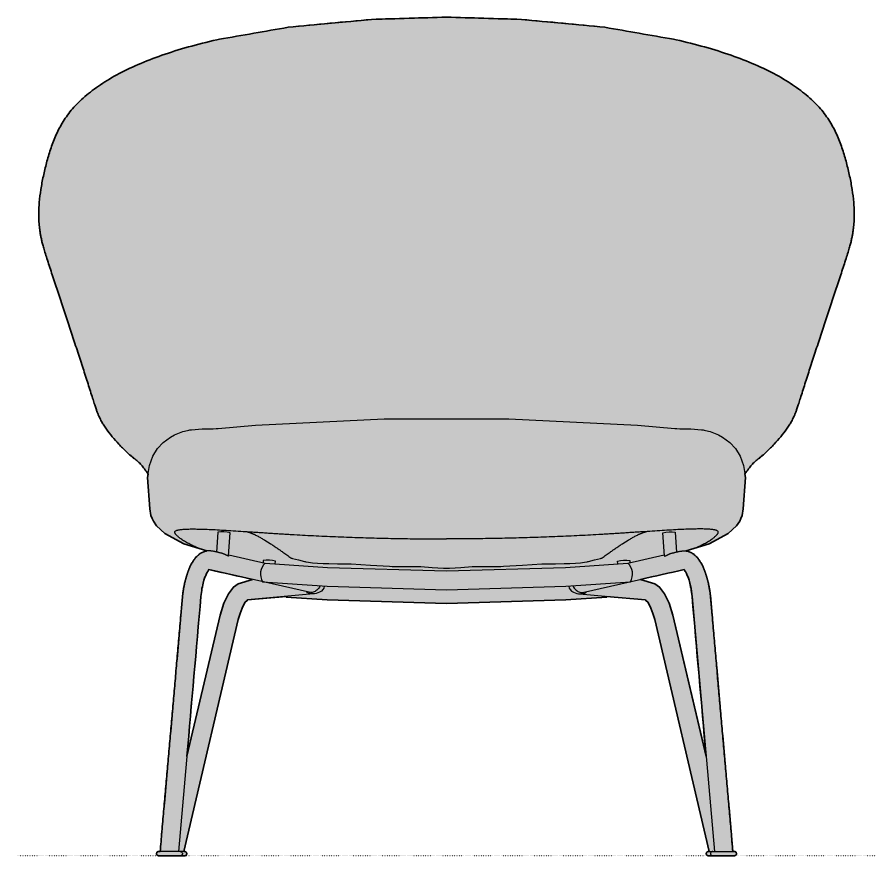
# Model space of a CAD drawing. Header units: millimetres. Extents: x 0 to 1838, y -1115 to 795.
# Drawn here: x 0 to 814, y 0 to 795 of the extents above; entities that cross this region are included whole.
import ezdxf

# ---------------------------------------------------------------- set-up
doc = ezdxf.new("R2010")
doc.units = ezdxf.units.MM
doc.linetypes.add('Dots', pattern=[1, 0, -1])
doc.layers.add('Blocks', color=7, linetype='Continuous')
doc.layers.add('Blocks$Fill', color=7, linetype='Continuous', true_color=0xffffff)
for name, color, linetype, lineweight, true_color in [('Blocks$Inner', 7, 'Continuous', 25, 0x007f00), ('Blocks$Outline', 7, 'Continuous', 35, 0xff3f3f), ('Groud', 7, 'Dots', 25, 0x243775)]:
    doc.layers.add(name, color=color, linetype=linetype, lineweight=lineweight, true_color=true_color)

# ---------------------------------------------------------------- blocks, each defined once
blk = doc.blocks.new('Let Lounge Chair Front')
at = {"layer": 'Blocks$Fill'}
h = blk.add_hatch(color=256, dxfattribs=at)
h.paths.add_polyline_path([(689.94, 361.77), (694.15, 367.46), (694.93, 368.43), (695.69, 369.35), (696.44, 370.21), (697.18, 371.03), (697.9, 371.78), (698.6, 372.49), (699.28, 373.15), (699.95, 373.76), (700.6, 374.33), (701.86, 375.38), (706.44, 379.06), (708.54, 380.87), (710.52, 382.68), (712.42, 384.49), (714.24, 386.29), (717.67, 389.89), (720.9, 393.45), (723.96, 397.01), (725.41, 398.79), (726.81, 400.57), (728.15, 402.36), (729.45, 404.16), (730.69, 405.98), (731.88, 407.81), (733.02, 409.66), (734.1, 411.54), (735.13, 413.46), (735.63, 414.46), (736.13, 415.5), (736.62, 416.59), (737.12, 417.76), (737.63, 419), (738.15, 420.34), (739.25, 423.42), (787.72, 571.74), (789.2, 576.75), (790.3, 580.86), (791.12, 584.45), (791.8, 587.85), (792.36, 591.16), (792.81, 594.38), (793.15, 597.52), (793.39, 600.6), (793.54, 603.65), (793.6, 606.7), (793.59, 609.77), (793.5, 612.86), (793.33, 615.95), (793.1, 619.03), (792.81, 622.09), (792.46, 625.15), (791.6, 631.33), (790.51, 637.66), (789.23, 644.03), (787.8, 650.33), (786.2, 656.63), (784.44, 662.95), (783.48, 666.1), (782.47, 669.25), (781.39, 672.39), (780.23, 675.53), (778.99, 678.66), (777.67, 681.78), (776.25, 684.89), (774.73, 688), (773.1, 691.09), (771.33, 694.17), (770.4, 695.7), (769.42, 697.23), (768.42, 698.76), (767.37, 700.28), (766.28, 701.8), (765.16, 703.31), (763.99, 704.81), (762.77, 706.3), (761.52, 707.79), (760.22, 709.26), (758.87, 710.73), (757.48, 712.19), (756.04, 713.65), (754.56, 715.1), (753.02, 716.54), (751.44, 717.97), (748.12, 720.82), (744.62, 723.65), (740.92, 726.45), (737.03, 729.22), (732.95, 731.94), (728.69, 734.63), (724.25, 737.28), (719.64, 739.87), (714.85, 742.4), (709.89, 744.88), (704.76, 747.3), (699.47, 749.66), (694.02, 751.97), (688.42, 754.21), (682.66, 756.39), (676.76, 758.5), (664.52, 762.54), (651.74, 766.32), (638.45, 769.85), (622.37, 773.65), (557.21, 784.99), (478.09, 792.49), (407.02, 794.56), (335.96, 792.49), (256.83, 784.99), (191.67, 773.65), (189.33, 773.12), (175.59, 769.85), (162.31, 766.32), (149.52, 762.54), (137.29, 758.5), (131.38, 756.39), (125.62, 754.21), (120.02, 751.97), (114.57, 749.66), (109.28, 747.3), (104.15, 744.88), (99.19, 742.4), (94.4, 739.87), (89.79, 737.28), (85.35, 734.63), (81.09, 731.94), (77.02, 729.22), (73.13, 726.45), (69.43, 723.65), (65.92, 720.82), (62.6, 717.97), (61.02, 716.54), (59.49, 715.1), (58, 713.65), (56.56, 712.19), (55.17, 710.73), (53.82, 709.26), (52.52, 707.79), (51.27, 706.3), (50.06, 704.81), (48.89, 703.31), (47.76, 701.8), (46.67, 700.28), (45.63, 698.76), (44.62, 697.23), (43.65, 695.7), (42.71, 694.17), (40.95, 691.09), (39.31, 688), (37.79, 684.89), (36.37, 681.78), (35.05, 678.66), (33.81, 675.53), (32.66, 672.39), (31.57, 669.25), (30.56, 666.1), (29.61, 662.95), (27.84, 656.63), (26.25, 650.33), (24.81, 644.03), (23.53, 637.66), (22.44, 631.33), (21.58, 625.15), (21.23, 622.09), (20.94, 619.03), (20.71, 615.95), (20.55, 612.86), (20.46, 609.77), (20.44, 606.7), (20.51, 603.65), (20.66, 600.6), (20.9, 597.52), (21.24, 594.38), (21.68, 591.16), (22.24, 587.85), (22.92, 584.45), (23.74, 580.86), (24.84, 576.75), (26.33, 571.74), (74.79, 423.42), (75.9, 420.34), (76.41, 419), (76.92, 417.76), (77.42, 416.59), (77.91, 415.5), (78.41, 414.46), (78.91, 413.46), (79.95, 411.54), (81.03, 409.66), (82.16, 407.81), (83.35, 405.98), (84.59, 404.16), (85.89, 402.36), (87.24, 400.57), (88.64, 398.78), (90.1, 396.99), (93.14, 393.45), (96.37, 389.89), (99.81, 386.29), (101.62, 384.49), (103.52, 382.68), (105.51, 380.87), (107.6, 379.06), (112.19, 375.38), (113.44, 374.33), (114.09, 373.76), (114.76, 373.15), (115.44, 372.49), (116.15, 371.78), (116.86, 371.03), (117.6, 370.21), (118.35, 369.35), (119.11, 368.43), (119.89, 367.46), (120.68, 366.43), (122.32, 364.18), (124.08, 361.6), (123.55, 358.29), (125.72, 328.59), (126.79, 322.37), (127.83, 319.47), (129.09, 316.89), (132.11, 312.43), (139.99, 305.29), (158.01, 295.5), (179.79, 288.7), (178.44, 288.54), (173.51, 286.43), (168.83, 282.18), (164.47, 275.36), (163.75, 273.67), (163.06, 271.96), (162.4, 270.24), (161.77, 268.5), (161.18, 266.75), (160.62, 264.99), (160.09, 263.21), (159.6, 261.43), (159.14, 259.64), (158.71, 257.84), (158.32, 256.03), (157.96, 254.22), (157.64, 252.4), (157.35, 250.58), (157.1, 248.75), (156.88, 246.92), (135.52, 3.83), (134.09, 3.83), (133.65, 3.79), (133.14, 3.63), (132.84, 3.44), (132.52, 3.14), (132.27, 2.77), (132.11, 2.35), (132.05, 2.03), (132.05, 1.64), (132.11, 1.32), (132.2, 1.04), (132.47, 0.61), (132.74, 0.33), (133.21, 0), (133.77, -0.18), (155.02, -0.18), (159.07, -0.18), (159.64, 0), (160.11, 0.33), (160.37, 0.61), (160.64, 1.04), (160.74, 1.32), (160.8, 1.64), (160.8, 2.03), (160.74, 2.35), (160.57, 2.77), (160.32, 3.14), (160, 3.44), (159.7, 3.63), (159.2, 3.79), (158.76, 3.83), (157.92, 3.83), (209.63, 223.68), (211.27, 229.53), (213.22, 234.61), (214.62, 237.42), (216.3, 240.07), (217.89, 241.9), (218.49, 242.38), (255.21, 245.69), (255.2, 245.58), (255.16, 245.02), (255.14, 244.82), (255.14, 244.82), (293.81, 242.26), (407.02, 239.07), (520.23, 242.26), (558.9, 244.82), (558.84, 245.58), (558.83, 245.69), (595.56, 242.38), (596.15, 241.9), (597.75, 240.07), (599.42, 237.42), (600.82, 234.61), (602.78, 229.53), (604.41, 223.68), (656.12, 3.83), (655.29, 3.83), (654.84, 3.79), (654.34, 3.63), (654.04, 3.44), (653.72, 3.14), (653.47, 2.77), (653.31, 2.35), (653.25, 2.03), (653.24, 1.64), (653.3, 1.32), (653.4, 1.04), (653.67, 0.61), (653.94, 0.33), (654.4, 0), (654.97, -0.18), (659.03, -0.18), (680.27, -0.18), (680.84, 0), (681.31, 0.33), (681.57, 0.61), (681.84, 1.04), (681.94, 1.32), (682, 1.64), (681.99, 2.03), (681.93, 2.35), (681.77, 2.77), (681.52, 3.14), (681.2, 3.44), (680.9, 3.63), (680.4, 3.79), (679.96, 3.83), (678.52, 3.83), (657.16, 246.92), (656.94, 248.75), (656.69, 250.58), (656.4, 252.4), (656.08, 254.22), (655.72, 256.03), (655.33, 257.84), (654.91, 259.64), (654.45, 261.43), (653.95, 263.21), (653.42, 264.99), (652.86, 266.75), (652.27, 268.5), (651.64, 270.24), (650.98, 271.96), (650.29, 273.67), (649.57, 275.36), (645.21, 282.18), (640.53, 286.43), (635.61, 288.54), (634.25, 288.7), (656.03, 295.5), (674.06, 305.29), (681.93, 312.43), (684.96, 316.89), (686.21, 319.47), (687.25, 322.37), (688.33, 328.59), (690.49, 358.29)], flags=0)
h.paths.add_polyline_path([(590.95, 261.75), (632.32, 271.1), (633.04, 269.92), (634.54, 267.33), (636.03, 263.82), (637.28, 259.93), (638.82, 253.09), (639.81, 245.55), (653.1, 94.33), (621.69, 227.87), (618.14, 239.35), (613.73, 248.23), (608.9, 254.31), (604.38, 257.65)], flags=0)
h.paths.add_polyline_path([(160.94, 94.33), (174.24, 245.55), (175.22, 253.09), (176.76, 259.93), (178.01, 263.82), (179.5, 267.33), (181, 269.92), (181.73, 271.1), (223.09, 261.75), (209.66, 257.65), (205.14, 254.31), (200.31, 248.23), (195.9, 239.35), (192.36, 227.87)], flags=0)
at = {"layer": 'Blocks$Inner'}
for p, q in [((190.22, 306.64), (189.04, 287.65)), ((200.46, 284.09), (201.8, 305.86)), ((613.59, 284.09), (612.24, 305.86)), ((623.83, 306.64), (625, 287.65)), ((233.24, 279.76), (233.12, 277.73)), ((244.68, 276.54), (244.83, 278.99)), ((569.36, 276.54), (569.22, 278.99)), ((580.8, 279.76), (580.92, 277.73))]:
    blk.add_line(p, q, dxfattribs=at)
for points in [[(191.67, 773.65), (256.83, 784.99), (335.96, 792.49), (407.02, 794.56), (478.09, 792.49), (557.21, 784.99), (622.37, 773.65)], [(179.79, 288.7), (158.01, 295.5), (139.99, 305.29), (132.11, 312.43), (129.09, 316.89), (127.83, 319.47), (126.79, 322.37), (125.72, 328.59), (123.55, 358.29), (125.38, 369.75), (128.56, 378.56), (132.91, 385.67), (138.39, 391.52), (145.28, 396.61), (149.09, 398.72), (157.11, 401.87), (161.47, 402.96), (162.61, 403.18), (163.8, 403.37), (164.42, 403.47), (165.05, 403.56), (165.37, 403.6), (175.5, 404.38), (177.89, 404.44), (182.27, 404.5), (185.87, 404.59), (188.51, 404.7), (189.03, 404.73), (189.44, 404.75), (189.75, 404.77), (190.01, 404.78), (190.21, 404.8), (190.38, 404.81), (190.65, 404.82), (225.91, 407.78), (348.04, 413.95), (407.02, 413.9), (466, 413.95), (588.14, 407.78), (623.4, 404.82), (623.67, 404.81), (623.83, 404.8), (624.04, 404.78), (624.29, 404.77), (624.6, 404.75), (625.01, 404.73), (625.53, 404.7), (628.17, 404.59), (631.77, 404.5), (636.15, 404.44), (638.54, 404.38), (648.68, 403.6), (648.99, 403.56), (649.63, 403.47), (650.25, 403.37), (651.44, 403.18), (652.57, 402.96), (656.94, 401.87), (664.95, 398.72), (668.76, 396.61), (675.65, 391.52), (681.13, 385.67), (685.49, 378.56), (688.66, 369.75), (690.49, 358.29), (688.33, 328.59), (687.25, 322.37), (686.21, 319.47), (684.96, 316.89), (681.93, 312.43), (674.06, 305.29), (656.03, 295.5), (634.25, 288.7)], [(231.42, 300.93), (232.16, 300.49), (232.91, 300.05), (233.65, 299.6), (234.39, 299.15), (235.87, 298.25), (237.35, 297.33), (238.82, 296.4), (240.29, 295.47)], [(573.76, 295.47), (575.23, 296.4), (576.7, 297.33), (578.17, 298.25), (579.65, 299.15), (580.39, 299.6), (581.13, 300.05), (581.88, 300.49), (582.63, 300.93)], [(200.52, 285.08), (235.12, 277.26), (294.32, 273.03), (407.02, 269.84), (519.72, 273.03), (578.92, 277.26), (613.52, 285.08)], [(257.51, 283.6), (258.47, 282.89), (259.42, 282.18)], [(260.97, 281.61), (266.68, 280.22), (272.38, 278.8), (272.96, 278.66), (273.54, 278.51), (276.31, 277.98), (280.12, 277.5), (284.78, 277.11), (290.01, 276.83), (295.55, 276.69), (303.78, 276.6), (312.02, 276.53), (314.47, 276.49), (316.77, 276.38), (334.95, 275.28), (353.13, 274.2), (355.43, 274.1), (357.88, 274.07), (367.27, 274.1), (376.67, 274.13), (378.5, 274.12), (380.27, 274.06), (381.92, 273.98), (382.24, 273.95), (382.56, 273.93), (393.43, 273.18), (404.31, 272.41), (405.34, 272.36), (406.45, 272.33), (407.02, 272.33), (407.59, 272.33), (408.7, 272.36), (409.74, 272.41), (420.61, 273.18), (431.48, 273.93), (431.81, 273.95), (432.13, 273.98), (433.78, 274.06), (435.54, 274.12), (437.37, 274.13), (446.77, 274.1), (456.16, 274.07), (458.61, 274.1), (460.91, 274.2), (479.09, 275.28), (497.28, 276.38), (499.57, 276.49), (502.02, 276.53), (510.26, 276.6), (518.49, 276.69), (524.03, 276.83), (529.27, 277.11), (533.92, 277.5), (537.73, 277.98), (540.5, 278.51), (541.08, 278.66), (541.66, 278.8), (547.37, 280.22), (553.07, 281.61)], [(554.62, 282.18), (555.58, 282.89), (556.54, 283.6)], [(278, 249.33), (181.73, 271.1), (181, 269.92), (179.5, 267.33), (178.01, 263.82), (176.76, 259.93), (175.22, 253.09), (174.24, 245.55), (152.99, 3.83)], [(536.04, 249.33), (632.32, 271.1), (633.04, 269.92), (634.54, 267.33), (636.03, 263.82), (637.28, 259.93), (638.82, 253.09), (639.81, 245.55), (661.05, 3.83)], [(160.84, 93.9), (192.36, 227.87), (195.9, 239.35), (200.31, 248.23), (205.14, 254.31), (209.66, 257.65), (223.09, 261.75)], [(653.2, 93.9), (621.69, 227.87), (618.14, 239.35), (613.73, 248.23), (608.9, 254.31), (604.38, 257.65), (590.95, 261.75)], [(232.66, 259.58), (293.82, 255.22), (407.02, 252.03), (520.23, 255.22), (581.38, 259.58)], [(291.17, 255.32), (290.78, 253.58), (289.82, 252.05), (288.46, 250.68), (286.75, 249.55), (283.35, 248.32), (280.25, 247.96)], [(522.87, 255.32), (523.26, 253.58), (524.23, 252.05), (525.58, 250.68), (527.3, 249.55), (530.69, 248.32), (533.79, 247.96)], [(280.89, 248), (280.92, 248), (218.49, 242.38), (217.89, 241.9), (216.3, 240.07), (214.62, 237.42), (213.22, 234.61), (211.27, 229.53), (209.63, 223.68), (157.92, 3.83)], [(255.14, 244.82), (293.81, 242.26), (407.02, 239.07), (520.23, 242.26), (558.9, 244.82)], [(533.15, 248), (533.12, 248), (595.56, 242.38), (596.15, 241.9), (597.75, 240.07), (599.42, 237.42), (600.82, 234.61), (602.78, 229.53), (604.41, 223.68), (656.12, 3.83)], [(154.62, 3.83), (155.13, 3.79), (155.63, 3.63), (155.93, 3.44), (156.26, 3.14), (156.5, 2.77), (156.67, 2.35), (156.73, 2.03), (156.73, 1.64), (156.67, 1.32), (156.57, 1.04), (156.31, 0.61), (156.04, 0.33), (155.57, 0), (155.1, -0.18)], [(659.42, 3.83), (658.91, 3.79), (658.41, 3.63), (658.11, 3.44), (657.78, 3.14), (657.54, 2.77), (657.37, 2.35), (657.31, 2.03), (657.31, 1.64), (657.37, 1.32), (657.47, 1.04), (657.74, 0.61), (658, 0.33), (658.47, 0), (658.94, -0.18)]]:
    blk.add_lwpolyline(points, dxfattribs=at)
for points in [[(155.02, -0.18), (159.07, -0.18), (159.64, 0), (160.11, 0.33), (160.37, 0.61), (160.64, 1.04), (160.74, 1.32), (160.8, 1.64), (160.8, 2.03), (160.74, 2.35), (160.57, 2.77), (160.32, 3.14), (160, 3.44), (159.7, 3.63), (159.2, 3.79), (158.76, 3.83), (134.09, 3.83), (133.65, 3.79), (133.14, 3.63), (132.84, 3.44), (132.52, 3.14), (132.27, 2.77), (132.11, 2.35), (132.05, 2.03), (132.05, 1.64), (132.11, 1.32), (132.2, 1.04), (132.47, 0.61), (132.74, 0.33), (133.21, 0), (133.77, -0.18)], [(659.03, -0.18), (654.97, -0.18), (654.4, 0), (653.94, 0.33), (653.67, 0.61), (653.4, 1.04), (653.3, 1.32), (653.24, 1.64), (653.25, 2.03), (653.31, 2.35), (653.47, 2.77), (653.72, 3.14), (654.04, 3.44), (654.34, 3.63), (654.84, 3.79), (655.29, 3.83), (679.96, 3.83), (680.4, 3.79), (680.9, 3.63), (681.2, 3.44), (681.52, 3.14), (681.77, 2.77), (681.93, 2.35), (681.99, 2.03), (682, 1.64), (681.94, 1.32), (681.84, 1.04), (681.57, 0.61), (681.31, 0.33), (680.84, 0), (680.27, -0.18)]]:
    blk.add_lwpolyline(points, close=True, dxfattribs=at)
for centre, radius, start, end in [((194.21, 279.28), 27.65, 74.05661, 98.30397), ((244.73, 266.91), 14.12, 132.89103, 211.25446), ((237.23, 252.41), 27.65, 74.05661, 98.30397), ((569.31, 266.91), 14.12, 328.74554, 47.10897)]:
    blk.add_arc(centre, radius, start, end, dxfattribs=at)
at = {"layer": 'Blocks$Inner', "extrusion": (0, 0, -1)}
for centre in [(-619.83, 279.28), (-576.81, 252.41)]:
    blk.add_arc(centre, 27.65, 74.05661, 98.30397, dxfattribs=at)
at = {"layer": 'Blocks$Inner'}
for points, knots in [([(90.1, 396.99), (88.12, 399.38), (85.37, 402.93), (82.13, 407.8), (79.91, 411.52), (78.24, 414.72), (76.92, 417.7), (75.91, 420.27), (74.82, 423.29), (73.56, 427.07), (71.99, 432), (70.02, 438.26), (67.79, 445.26), (65.46, 452.49), (63.07, 459.87), (59.78, 469.98), (55.44, 483.19), (50.21, 499.06), (45.13, 514.44), (40.06, 529.78), (35.08, 544.84), (31.06, 556.99), (28.15, 565.91), (26.26, 571.9), (24.77, 576.9), (23.7, 580.95), (22.9, 584.46), (22.22, 587.87), (21.66, 591.17), (21.07, 595.47), (20.6, 600.63), (20.39, 606.68), (20.5, 612.86), (21.04, 621.1), (22.29, 631.2), (24.31, 641.96), (26.22, 650.33), (27.81, 656.62), (29.57, 662.96), (32.18, 671.34), (36.13, 681.81), (42.34, 694.2), (50.8, 706.39), (62.08, 718.03), (76.52, 729.31), (99.75, 743.59), (128.55, 756.06), (161.97, 766.5), (180.79, 771.21), (190.89, 773.47), (191.67, 773.65)], [0.1537635, 0.1537635, 0.1537635, 0.1537635, 0.1794046, 0.1922251, 0.2050456, 0.2178661, 0.2242764, 0.2306866, 0.2370969, 0.2435071, 0.2499174, 0.2563276, 0.2627379, 0.2691482, 0.2755584, 0.2819687, 0.2947892, 0.3076097, 0.3204302, 0.3332507, 0.3460712, 0.3588917, 0.365302, 0.3717123, 0.3781225, 0.3845328, 0.390943, 0.3973533, 0.4037635, 0.4101738, 0.4229943, 0.4358148, 0.4486353, 0.4614559, 0.4870969, 0.5127379, 0.5255584, 0.5383789, 0.5511994, 0.56402, 0.589661, 0.615302, 0.640943, 0.6665841, 0.6922251, 0.7178661, 0.7691482, 0.7947892, 0.8204302, 0.8225772, 0.8225772, 0.8225772, 0.8225772]), ([(622.37, 773.65), (623.16, 773.47), (633.25, 771.21), (652.08, 766.5), (685.5, 756.06), (714.3, 743.59), (737.52, 729.31), (751.97, 718.03), (763.24, 706.39), (771.71, 694.2), (777.91, 681.81), (781.86, 671.34), (784.47, 662.96), (786.23, 656.62), (787.82, 650.33), (789.74, 641.96), (791.75, 631.2), (793, 621.1), (793.55, 612.86), (793.65, 606.68), (793.45, 600.63), (792.97, 595.47), (792.38, 591.17), (791.82, 587.87), (791.14, 584.46), (790.35, 580.95), (789.27, 576.9), (787.79, 571.9), (785.89, 565.91), (782.99, 556.99), (778.97, 544.84), (773.98, 529.78), (768.91, 514.44), (763.83, 499.06), (758.6, 483.19), (754.26, 469.98), (750.97, 459.87), (748.58, 452.49), (746.26, 445.26), (744.03, 438.26), (742.05, 432), (740.48, 427.07), (739.22, 423.29), (738.13, 420.27), (737.12, 417.7), (735.8, 414.72), (734.13, 411.52), (731.92, 407.8), (728.67, 402.93), (725.92, 399.38), (723.96, 397.01)], [6.8225772, 6.8225772, 6.8225772, 6.8225772, 6.8247242, 6.8503652, 6.8760062, 6.9272883, 6.9529293, 6.9785703, 7.0042114, 7.0298524, 7.0554934, 7.0811344, 7.0939549, 7.1067755, 7.119596, 7.1324165, 7.1580575, 7.1836985, 7.196519, 7.2093396, 7.2221601, 7.2349806, 7.2413908, 7.2478011, 7.2542114, 7.2606216, 7.2670319, 7.2734421, 7.2798524, 7.2862626, 7.2990831, 7.3119037, 7.3247242, 7.3375447, 7.3503652, 7.3631857, 7.369596, 7.3760062, 7.3824165, 7.3888267, 7.395237, 7.4016473, 7.4080575, 7.4144678, 7.420878, 7.4272883, 7.4401088, 7.4529293, 7.4657498, 7.4913908, 7.4913908, 7.4913908, 7.4913908]), ([(124.08, 361.6), (122.84, 363.46), (120.65, 366.57), (117.56, 370.36), (114.71, 373.28), (112.15, 375.43), (109.8, 377.27), (106.84, 379.66), (102.1, 383.89), (96.26, 389.9), (92.06, 394.63), (90.1, 396.99)], [0.0512821, 0.0512821, 0.0512821, 0.0512821, 0.0576923, 0.0641026, 0.0705128, 0.0769231, 0.0833333, 0.0897436, 0.1025641, 0.1282051, 0.1537635, 0.1537635, 0.1537635, 0.1537635]), ([(723.96, 397.01), (721.98, 394.63), (717.79, 389.9), (711.94, 383.89), (707.2, 379.66), (704.24, 377.27), (701.89, 375.43), (699.33, 373.28), (696.48, 370.36), (693.39, 366.57), (691.2, 363.46), (689.94, 361.77)], [7.4913908, 7.4913908, 7.4913908, 7.4913908, 7.5169493, 7.5425903, 7.5554108, 7.5618211, 7.5682313, 7.5746416, 7.5810518, 7.5874621, 7.5938723, 7.5938723, 7.5938723, 7.5938723]), ([(200.42, 284.25), (200.43, 284.23), (200.45, 284.19), (200.46, 284.12), (200.45, 284.03), (200.4, 283.95), (200.31, 283.91), (200.17, 283.91), (199.98, 283.94), (199.76, 284), (199.5, 284.09), (199.2, 284.22), (198.87, 284.39), (198.58, 284.54), (198.33, 284.67), (198.13, 284.77), (197.94, 284.87), (197.66, 285.01), (197.32, 285.19), (196.95, 285.38), (196.65, 285.52), (196.42, 285.63), (196.19, 285.73), (195.88, 285.87), (195.48, 286.04), (194.99, 286.23), (194.49, 286.4), (193.99, 286.54), (193.52, 286.66), (193.22, 286.72), (193.09, 286.76)], [-0.6666667, -0.6666667, -0.6666667, -0.6666667, -0.6527778, -0.6388889, -0.6111111, -0.5833333, -0.5555556, -0.5277778, -0.5, -0.4722222, -0.4444444, -0.4166667, -0.3888889, -0.3611111, -0.3472222, -0.3333333, -0.3194444, -0.3055556, -0.2777778, -0.25, -0.2361111, -0.2222222, -0.2083333, -0.1944444, -0.1666667, -0.1388889, -0.1111111, -0.0833333, -0.0555556, -0.0326524, -0.0326524, -0.0326524, -0.0326524]), ([(613.62, 284.25), (613.61, 284.23), (613.6, 284.19), (613.58, 284.12), (613.59, 284.03), (613.64, 283.95), (613.74, 283.91), (613.87, 283.91), (614.06, 283.94), (614.28, 284), (614.55, 284.09), (614.84, 284.22), (615.17, 284.39), (615.47, 284.54), (615.71, 284.67), (615.91, 284.77), (616.11, 284.87), (616.38, 285.01), (616.73, 285.19), (617.09, 285.38), (617.39, 285.52), (617.62, 285.63), (617.85, 285.73), (618.17, 285.87), (618.57, 286.04), (619.05, 286.23), (619.55, 286.4), (620.05, 286.54), (620.52, 286.66), (620.82, 286.72), (620.95, 286.76)], [-0.6666667, -0.6666667, -0.6666667, -0.6666667, -0.6527778, -0.6388889, -0.6111111, -0.5833333, -0.5555556, -0.5277778, -0.5, -0.4722222, -0.4444444, -0.4166667, -0.3888889, -0.3611111, -0.3472222, -0.3333333, -0.3194444, -0.3055556, -0.2777778, -0.25, -0.2361111, -0.2222222, -0.2083333, -0.1944444, -0.1666667, -0.1388889, -0.1111111, -0.0833333, -0.0555556, -0.0326524, -0.0326524, -0.0326524, -0.0326524]), ([(287.14, 255.65), (287.08, 255.52), (286.44, 254.2), (284.8, 251.97), (282.21, 250.02), (279.83, 249.24), (278.61, 249.22), (278, 249.33)], [-0.6905912, -0.6905912, -0.6905912, -0.6905912, -0.6666667, -0.4444444, -0.2222222, -0.1111111, 0, 0, 0, 0]), ([(526.91, 255.65), (526.97, 255.52), (527.61, 254.2), (529.24, 251.97), (531.83, 250.02), (534.21, 249.24), (535.43, 249.22), (536.04, 249.33)], [-0.6905912, -0.6905912, -0.6905912, -0.6905912, -0.6666667, -0.4444444, -0.2222222, -0.1111111, 0, 0, 0, 0]), ([(255.21, 245.69), (255.21, 245.65), (255.21, 245.62), (255.2, 245.58), (255.16, 244.95), (255.13, 244.67), (255.15, 244.89)], [0.3685658, 0.3685658, 0.3685658, 0.3685658, 0.375, 0.375, 0.375, 0.5, 0.5, 0.5, 0.5]), ([(281.84, 248.12), (281.6, 248.08), (280.74, 247.96), (279.23, 247.92), (277.38, 248.24), (275.55, 248.81), (274.62, 249.67), (274.17, 250.11)], [0.700183, 0.700183, 0.700183, 0.700183, 0.7222222, 0.7777778, 0.8333333, 0.8888889, 0.9432159, 0.9432159, 0.9432159, 0.9432159]), ([(532.2, 248.12), (532.45, 248.08), (533.3, 247.96), (534.81, 247.92), (536.67, 248.24), (538.49, 248.81), (539.42, 249.67), (539.87, 250.11)], [0.700183, 0.700183, 0.700183, 0.700183, 0.7222222, 0.7777778, 0.8333333, 0.8888889, 0.9432159, 0.9432159, 0.9432159, 0.9432159]), ([(558.83, 245.69), (558.83, 245.65), (558.84, 245.62), (558.84, 245.58), (558.89, 244.95), (558.91, 244.67), (558.89, 244.89)], [0.3685658, 0.3685658, 0.3685658, 0.3685658, 0.375, 0.375, 0.375, 0.5, 0.5, 0.5, 0.5])]:
    blk.add_open_spline(points, degree=3, knots=knots, dxfattribs=at)
for points, degree in [([(157.23, 309.26), (157.76, 309.3), (158.88, 309.38), (160.13, 309.44), (160.78, 309.46)], 3), ([(160.78, 309.46), (162.1, 309.51), (165, 309.58), (168.5, 309.56), (170.41, 309.53)], 3), ([(170.41, 309.53), (172.32, 309.5), (176.47, 309.39), (181.22, 309.2), (183.73, 309.09)], 3), ([(643.63, 309.53), (641.72, 309.5), (637.57, 309.39), (632.82, 309.2), (630.31, 309.09)], 3), ([(653.26, 309.46), (651.94, 309.51), (649.04, 309.58), (645.54, 309.56), (643.63, 309.53)], 3), ([(656.81, 309.26), (656.28, 309.3), (655.16, 309.38), (653.92, 309.44), (653.26, 309.46)], 3), ([(149.63, 305.59), (149.52, 305.83), (149.38, 306.29), (149.39, 306.73), (149.46, 306.94)], 3), ([(149.46, 306.94), (149.54, 307.15), (149.81, 307.56), (150.41, 307.93), (150.81, 308.1)], 3), ([(150.04, 304.88), (149.95, 305), (149.8, 305.24), (149.68, 305.48), (149.63, 305.59)], 3), ([(150.6, 304.15), (150.5, 304.27), (150.3, 304.52), (150.12, 304.76), (150.04, 304.88)], 3), ([(152.08, 302.65), (151.81, 302.9), (151.28, 303.41), (150.82, 303.91), (150.6, 304.15)], 3), ([(150.81, 308.1), (151.01, 308.18), (151.45, 308.35), (152, 308.5), (152.3, 308.57)], 3), ([(153.88, 301.11), (153.55, 301.37), (152.92, 301.89), (152.35, 302.4), (152.08, 302.65)], 3), ([(152.3, 308.57), (152.59, 308.64), (153.25, 308.78), (154.01, 308.9), (154.42, 308.96)], 3), ([(154.42, 308.96), (154.83, 309.02), (155.7, 309.13), (156.7, 309.22), (157.23, 309.26)], 3), ([(183.73, 309.09), (186.24, 308.98), (191.54, 308.71), (197.31, 308.38), (200.3, 308.2)], 3), ([(200.3, 308.2), (203.29, 308.02), (209.47, 307.64), (215.95, 307.21), (219.24, 307)], 3), ([(217.19, 307.12), (217.48, 307.05), (218.06, 306.91), (218.66, 306.74), (218.95, 306.65)], 3), ([(218.95, 306.65), (219.22, 306.57), (219.75, 306.41), (220.29, 306.23), (220.56, 306.14)], 3), ([(219.24, 307), (220.89, 306.89), (224.21, 306.66), (227.58, 306.44), (229.27, 306.32)], 3), ([(220.56, 306.14), (220.82, 306.05), (221.36, 305.86), (221.89, 305.66), (222.16, 305.55)], 3), ([(222.16, 305.55), (222.42, 305.45), (222.95, 305.24), (223.48, 305.02), (223.75, 304.9)], 3), ([(223.75, 304.9), (224.01, 304.79), (224.53, 304.56), (225.06, 304.31), (225.32, 304.19)], 3), ([(225.32, 304.19), (225.82, 303.95), (226.86, 303.44), (227.9, 302.9), (228.4, 302.62)], 3), ([(228.4, 302.62), (228.9, 302.35), (229.91, 301.79), (230.93, 301.22), (231.42, 300.93)], 3), ([(229.27, 306.32), (230.96, 306.21), (234.36, 305.98), (237.79, 305.75), (239.5, 305.64)], 3), ([(239.5, 305.64), (241.21, 305.53), (244.64, 305.31), (248.08, 305.09), (249.8, 304.98)], 3), ([(249.8, 304.98), (251.52, 304.88), (254.96, 304.67), (258.41, 304.46), (260.14, 304.36)], 3), ([(260.14, 304.36), (263.59, 304.16), (270.5, 303.78), (277.43, 303.42), (280.9, 303.25)], 3), ([(280.9, 303.25), (287.83, 302.9), (301.74, 302.27), (315.71, 301.75), (322.7, 301.52)], 3), ([(322.7, 301.52), (329.7, 301.28), (343.71, 300.88), (357.76, 300.59), (364.79, 300.47)], 3), ([(491.34, 301.52), (484.34, 301.28), (470.33, 300.88), (456.28, 300.59), (449.25, 300.47)], 3), ([(533.15, 303.25), (526.21, 302.9), (512.3, 302.27), (498.33, 301.75), (491.34, 301.52)], 3), ([(553.91, 304.36), (550.46, 304.16), (543.54, 303.78), (536.62, 303.42), (533.15, 303.25)], 3), ([(564.24, 304.98), (562.52, 304.88), (559.08, 304.67), (555.63, 304.46), (553.91, 304.36)], 3), ([(574.54, 305.64), (572.83, 305.53), (569.4, 305.31), (565.96, 305.09), (564.24, 304.98)], 3), ([(584.77, 306.32), (583.08, 306.21), (579.68, 305.98), (576.26, 305.75), (574.54, 305.64)], 3), ([(582.63, 300.93), (583.12, 301.22), (584.13, 301.79), (585.15, 302.35), (585.64, 302.62)], 3), ([(594.8, 307), (593.15, 306.89), (589.83, 306.66), (586.46, 306.44), (584.77, 306.32)], 3), ([(585.64, 302.62), (586.15, 302.9), (587.18, 303.44), (588.22, 303.95), (588.72, 304.19)], 3), ([(588.72, 304.19), (588.99, 304.31), (589.51, 304.56), (590.03, 304.79), (590.3, 304.9)], 3), ([(590.3, 304.9), (590.56, 305.02), (591.09, 305.24), (591.62, 305.45), (591.88, 305.55)], 3), ([(591.88, 305.55), (592.15, 305.66), (592.69, 305.86), (593.22, 306.05), (593.49, 306.14)], 3), ([(593.49, 306.14), (593.75, 306.23), (594.29, 306.41), (594.83, 306.57), (595.09, 306.65)], 3), ([(613.74, 308.2), (610.75, 308.02), (604.57, 307.64), (598.09, 307.21), (594.8, 307)], 3), ([(595.09, 306.65), (595.39, 306.74), (595.98, 306.91), (596.57, 307.05), (596.86, 307.12)], 3), ([(630.31, 309.09), (627.8, 308.98), (622.5, 308.71), (616.73, 308.38), (613.74, 308.2)], 3), ([(659.63, 308.96), (659.22, 309.02), (658.34, 309.13), (657.34, 309.22), (656.81, 309.26)], 3), ([(661.75, 308.57), (661.45, 308.64), (660.8, 308.78), (660.03, 308.9), (659.63, 308.96)], 3), ([(660.17, 301.11), (660.5, 301.37), (661.12, 301.89), (661.69, 302.4), (661.97, 302.65)], 3), ([(663.24, 308.1), (663.04, 308.18), (662.59, 308.35), (662.05, 308.5), (661.75, 308.57)], 3), ([(661.97, 302.65), (662.24, 302.9), (662.76, 303.41), (663.23, 303.91), (663.44, 304.15)], 3), ([(664.58, 306.94), (664.51, 307.15), (664.23, 307.56), (663.63, 307.93), (663.24, 308.1)], 3), ([(663.44, 304.15), (663.55, 304.27), (663.75, 304.52), (663.92, 304.76), (664.01, 304.88)], 3), ([(664.01, 304.88), (664.09, 305), (664.25, 305.24), (664.37, 305.48), (664.42, 305.59)], 3), ([(664.42, 305.59), (664.52, 305.83), (664.67, 306.29), (664.65, 306.73), (664.58, 306.94)], 3), ([(158.62, 297.91), (158.01, 298.28), (156.83, 299), (155.24, 300.07), (154.31, 300.77), (153.88, 301.11)], 3), ([(164.82, 294.56), (164.06, 294.94), (162.59, 295.7), (160.52, 296.81), (159.24, 297.55), (158.62, 297.91)], 3), ([(172.41, 291.09), (170.99, 291.69), (168.34, 292.85), (165.96, 294), (164.82, 294.56)], 3), ([(240.29, 295.47), (241.26, 294.85), (243.2, 293.58), (245.14, 292.29), (246.11, 291.63)], 3), ([(364.79, 300.47), (368.31, 300.41), (375.34, 300.31), (382.38, 300.23), (385.9, 300.2)], 3), ([(385.9, 300.2), (387.66, 300.19), (391.18, 300.16), (394.7, 300.14), (396.46, 300.13)], 3), ([(396.46, 300.13), (398.22, 300.13), (401.74, 300.12), (405.26, 300.12), (407.02, 300.12)], 3), ([(417.58, 300.13), (415.82, 300.13), (412.3, 300.12), (408.78, 300.12), (407.02, 300.12)], 3), ([(407.02, 300.12), (407.02, 300.12), (407.02, 300.12), (407.02, 300.12)], 3), ([(428.15, 300.2), (426.39, 300.19), (422.87, 300.16), (419.35, 300.14), (417.58, 300.13)], 3), ([(449.25, 300.47), (445.74, 300.41), (438.7, 300.31), (431.67, 300.23), (428.15, 300.2)], 3), ([(567.94, 291.63), (568.9, 292.29), (570.84, 293.58), (572.79, 294.85), (573.76, 295.47)], 3), ([(641.63, 291.09), (643.05, 291.69), (645.7, 292.85), (648.08, 294), (649.22, 294.56)], 3), ([(649.22, 294.56), (649.98, 294.94), (651.46, 295.7), (653.52, 296.81), (654.8, 297.55), (655.42, 297.91)], 3), ([(655.42, 297.91), (656.04, 298.28), (657.21, 299), (658.8, 300.07), (659.73, 300.77), (660.17, 301.11)], 3), ([(173.51, 286.43), (168.83, 282.18)], 1), ([(173.35, 290.71), (173.03, 290.84), (172.72, 290.97), (172.41, 291.09)], 3), ([(178.44, 288.54), (173.51, 286.43)], 1), ([(181.69, 288.92), (178.44, 288.54)], 1), ([(185.32, 288.52), (181.69, 288.92)], 1), ([(193.09, 286.76), (185.32, 288.52)], 1), ([(246.11, 291.63), (247.07, 290.99), (248.98, 289.68), (250.89, 288.34), (251.85, 287.67)], 3), ([(251.85, 287.67), (252.48, 287.22), (253.73, 286.33), (255.63, 284.98), (256.87, 284.06), (257.51, 283.6)], 3), ([(556.54, 283.6), (557.17, 284.06), (558.42, 284.98), (560.31, 286.33), (561.56, 287.22), (562.19, 287.67)], 3), ([(562.19, 287.67), (563.15, 288.34), (565.06, 289.68), (566.98, 290.99), (567.94, 291.63)], 3), ([(620.95, 286.76), (628.73, 288.52)], 1), ([(628.73, 288.52), (632.35, 288.92)], 1), ([(632.35, 288.92), (635.61, 288.54)], 1), ([(635.61, 288.54), (640.53, 286.43)], 1), ([(640.53, 286.43), (645.21, 282.18)], 1), ([(640.7, 290.71), (641.01, 290.84), (641.32, 290.97), (641.63, 291.09)], 3), ([(168.83, 282.18), (164.47, 275.36)], 1), ([(259.42, 282.18), (259.55, 282.08), (259.93, 281.89), (260.58, 281.7), (260.97, 281.61)], 3), ([(553.07, 281.61), (553.46, 281.7), (554.11, 281.89), (554.49, 282.08), (554.62, 282.18)], 3), ([(645.21, 282.18), (649.57, 275.36)], 1), ([(156.88, 246.92), (135.52, 3.83)], 1), ([(657.16, 246.92), (678.52, 3.83)], 1)]:
    blk.add_open_spline(points, degree=degree, dxfattribs=at)
for points in [[(164.47, 275.36), (158.5, 261.72), (156.88, 246.92)], [(649.57, 275.36), (655.54, 261.72), (657.16, 246.92)]]:
    blk.add_rational_spline(points, [1, 0.988504147098, 1], degree=2, dxfattribs=at)
at = {"layer": 'Blocks$Outline'}
for points in [[(124.08, 361.6), (123.55, 358.29), (125.72, 328.59), (126.79, 322.37), (127.83, 319.47), (129.09, 316.89), (132.11, 312.43), (139.99, 305.29), (158.01, 295.5), (179.79, 288.7)], [(634.25, 288.7), (656.03, 295.5), (674.06, 305.29), (681.93, 312.43), (684.96, 316.89), (686.21, 319.47), (687.25, 322.37), (688.33, 328.59), (690.49, 358.29), (689.94, 361.77)], [(223.09, 261.75), (209.66, 257.65), (205.14, 254.31), (200.31, 248.23), (195.9, 239.35), (192.36, 227.87), (160.94, 94.33)], [(653.1, 94.33), (621.69, 227.87), (618.14, 239.35), (613.73, 248.23), (608.9, 254.31), (604.38, 257.65), (590.95, 261.75)], [(157.92, 3.83), (209.63, 223.68), (211.27, 229.53), (213.22, 234.61), (214.62, 237.42), (216.3, 240.07), (217.89, 241.9), (218.49, 242.38), (255.21, 245.69)], [(255.14, 244.82), (293.81, 242.26), (407.02, 239.07), (520.23, 242.26), (558.9, 244.82)], [(558.83, 245.69), (595.56, 242.38), (596.15, 241.9), (597.75, 240.07), (599.42, 237.42), (600.82, 234.61), (602.78, 229.53), (604.41, 223.68), (656.12, 3.83)], [(135.52, 3.83), (134.09, 3.83), (133.65, 3.79), (133.14, 3.63), (132.84, 3.44), (132.52, 3.14), (132.27, 2.77), (132.11, 2.35), (132.05, 2.03), (132.05, 1.64), (132.11, 1.32), (132.2, 1.04), (132.47, 0.61), (132.74, 0.33), (133.21, 0), (133.77, -0.18), (155.02, -0.18)], [(155.02, -0.18), (159.07, -0.18), (159.64, 0), (160.11, 0.33), (160.37, 0.61), (160.64, 1.04), (160.74, 1.32), (160.8, 1.64), (160.8, 2.03), (160.74, 2.35), (160.57, 2.77), (160.32, 3.14), (160, 3.44), (159.7, 3.63), (159.2, 3.79), (158.76, 3.83), (157.92, 3.83)], [(656.12, 3.83), (655.29, 3.83), (654.84, 3.79), (654.34, 3.63), (654.04, 3.44), (653.72, 3.14), (653.47, 2.77), (653.31, 2.35), (653.25, 2.03), (653.24, 1.64), (653.3, 1.32), (653.4, 1.04), (653.67, 0.61), (653.94, 0.33), (654.4, 0), (654.97, -0.18), (659.03, -0.18)], [(659.03, -0.18), (680.27, -0.18), (680.84, 0), (681.31, 0.33), (681.57, 0.61), (681.84, 1.04), (681.94, 1.32), (682, 1.64), (681.99, 2.03), (681.93, 2.35), (681.77, 2.77), (681.52, 3.14), (681.2, 3.44), (680.9, 3.63), (680.4, 3.79), (679.96, 3.83), (678.52, 3.83)]]:
    blk.add_lwpolyline(points, dxfattribs=at)
for points, knots in [([(689.94, 361.77), (691.2, 363.46), (693.39, 366.57), (696.48, 370.36), (699.33, 373.28), (701.89, 375.43), (704.24, 377.27), (707.2, 379.66), (711.94, 383.89), (717.79, 389.9), (721.98, 394.63), (723.96, 397.01), (725.92, 399.38), (728.67, 402.93), (731.92, 407.8), (734.13, 411.52), (735.8, 414.72), (737.12, 417.7), (738.13, 420.27), (739.22, 423.29), (740.48, 427.07), (742.05, 432), (744.03, 438.26), (746.26, 445.26), (748.58, 452.49), (750.97, 459.87), (754.26, 469.98), (758.6, 483.19), (763.83, 499.06), (768.91, 514.44), (773.98, 529.78), (778.97, 544.84), (782.99, 556.99), (785.89, 565.91), (787.79, 571.9), (789.27, 576.9), (790.35, 580.95), (791.14, 584.46), (791.82, 587.87), (792.38, 591.17), (792.97, 595.47), (793.45, 600.63), (793.65, 606.68), (793.55, 612.86), (793, 621.1), (791.75, 631.2), (789.74, 641.96), (787.82, 650.33), (786.23, 656.62), (784.47, 662.96), (781.86, 671.34), (777.91, 681.81), (771.71, 694.2), (763.24, 706.39), (751.97, 718.03), (737.52, 729.31), (714.3, 743.59), (685.5, 756.06), (652.08, 766.5), (633.25, 771.21), (623.16, 773.47), (622.37, 773.65), (600.65, 777.43), (578.93, 781.21), (557.21, 784.99), (530.84, 787.49), (504.46, 789.99), (478.09, 792.49), (454.4, 793.18), (430.71, 793.87), (407.02, 794.56), (383.33, 793.87), (359.64, 793.18), (335.96, 792.49), (309.58, 789.99), (283.21, 787.49), (256.83, 784.99), (235.11, 781.21), (213.39, 777.43), (191.67, 773.65), (190.89, 773.47), (180.79, 771.21), (161.97, 766.5), (128.55, 756.06), (99.75, 743.59), (76.52, 729.31), (62.08, 718.03), (50.8, 706.39), (42.34, 694.2), (36.13, 681.81), (32.18, 671.34), (29.57, 662.96), (27.81, 656.62), (26.22, 650.33), (24.31, 641.96), (22.29, 631.2), (21.04, 621.1), (20.5, 612.86), (20.39, 606.68), (20.6, 600.63), (21.07, 595.47), (21.66, 591.17), (22.22, 587.87), (22.9, 584.46), (23.7, 580.95), (24.77, 576.9), (26.26, 571.9), (28.15, 565.91), (31.06, 556.99), (35.08, 544.84), (40.06, 529.78), (45.13, 514.44), (50.21, 499.06), (55.44, 483.19), (59.78, 469.98), (63.07, 459.87), (65.46, 452.49), (67.79, 445.26), (70.02, 438.26), (71.99, 432), (73.56, 427.07), (74.82, 423.29), (75.91, 420.27), (76.92, 417.7), (78.24, 414.72), (79.91, 411.52), (82.13, 407.8), (85.37, 402.93), (88.12, 399.38), (90.1, 396.99), (92.06, 394.63), (96.26, 389.9), (102.1, 383.89), (106.84, 379.66), (109.8, 377.27), (112.15, 375.43), (114.71, 373.28), (117.56, 370.36), (120.65, 366.57), (122.84, 363.46), (124.08, 361.6)], [-7.593872, -7.593872, -7.593872, -7.593872, -7.587462, -7.581052, -7.574642, -7.568231, -7.561821, -7.555411, -7.54259, -7.516949, -7.491391, -7.491391, -7.491391, -7.46575, -7.452929, -7.440109, -7.427288, -7.420878, -7.414468, -7.408058, -7.401647, -7.395237, -7.388827, -7.382416, -7.376006, -7.369596, -7.363186, -7.350365, -7.337545, -7.324724, -7.311904, -7.299083, -7.286263, -7.279852, -7.273442, -7.267032, -7.260622, -7.254211, -7.247801, -7.241391, -7.234981, -7.22216, -7.20934, -7.196519, -7.183699, -7.158058, -7.132416, -7.119596, -7.106775, -7.093955, -7.081134, -7.055493, -7.029852, -7.004211, -6.97857, -6.952929, -6.927288, -6.876006, -6.850365, -6.824724, -6.822577, -6.822577, -6.822577, -5.822577, -5.822577, -5.822577, -4.822577, -4.822577, -4.822577, -3.822577, -3.822577, -3.822577, -2.822577, -2.822577, -2.822577, -1.822577, -1.822577, -1.822577, -0.822577, -0.822577, -0.822577, -0.82043, -0.794789, -0.769148, -0.717866, -0.692225, -0.666584, -0.640943, -0.615302, -0.589661, -0.56402, -0.551199, -0.538379, -0.525558, -0.512738, -0.487097, -0.461456, -0.448635, -0.435815, -0.422994, -0.410174, -0.403764, -0.397353, -0.390943, -0.384533, -0.378123, -0.371712, -0.365302, -0.358892, -0.346071, -0.333251, -0.32043, -0.30761, -0.294789, -0.281969, -0.275558, -0.269148, -0.262738, -0.256328, -0.249917, -0.243507, -0.237097, -0.230687, -0.224276, -0.217866, -0.205046, -0.192225, -0.179405, -0.153764, -0.153764, -0.153764, -0.128205, -0.102564, -0.089744, -0.083333, -0.076923, -0.070513, -0.064103, -0.057692, -0.051282, -0.051282, -0.051282, -0.051282]), ([(160.94, 94.33), (165.37, 144.74), (169.8, 195.14), (174.24, 245.55), (174.56, 248.06), (174.89, 250.57), (175.22, 253.09), (175.73, 255.37), (176.25, 257.65), (176.76, 259.93), (177.18, 261.23), (177.6, 262.52), (178.01, 263.82), (178.51, 264.99), (179.01, 266.16), (179.5, 267.33), (180, 268.19), (180.5, 269.05), (181, 269.92), (181.25, 270.31), (181.49, 270.71), (181.73, 271.1), (195.51, 267.98), (209.3, 264.86), (223.09, 261.75)], [-256.515053, -256.515053, -256.515053, -256.515053, -104.709865, -104.709865, -104.709865, -103.709865, -103.709865, -103.709865, -102.709865, -102.709865, -102.709865, -101.709865, -101.709865, -101.709865, -100.709865, -100.709865, -100.709865, -99.709865, -99.709865, -99.709865, -98.709865, -98.709865, -98.709865, -56.29904, -56.29904, -56.29904, -56.29904]), ([(590.95, 261.75), (604.74, 264.86), (618.53, 267.98), (632.32, 271.1), (632.56, 270.71), (632.8, 270.31), (633.04, 269.92), (633.54, 269.05), (634.04, 268.19), (634.54, 267.33), (635.04, 266.16), (635.53, 264.99), (636.03, 263.82), (636.45, 262.52), (636.86, 261.23), (637.28, 259.93), (637.79, 257.65), (638.31, 255.37), (638.82, 253.09), (639.15, 250.57), (639.48, 248.06), (639.81, 245.55), (644.24, 195.14), (648.67, 144.74), (653.1, 94.33)], [56.29904, 56.29904, 56.29904, 56.29904, 98.709865, 98.709865, 98.709865, 99.709865, 99.709865, 99.709865, 100.709865, 100.709865, 100.709865, 101.709865, 101.709865, 101.709865, 102.709865, 102.709865, 102.709865, 103.709865, 103.709865, 103.709865, 104.709865, 104.709865, 104.709865, 256.515053, 256.515053, 256.515053, 256.515053]), ([(255.21, 245.69), (255.21, 245.65), (255.21, 245.62), (255.2, 245.58), (255.17, 245.09), (255.14, 244.82), (255.14, 244.82)], [0.3685658, 0.3685658, 0.3685658, 0.3685658, 0.375, 0.375, 0.375, 0.4714667, 0.4714667, 0.4714667, 0.4714667]), ([(558.9, 244.82), (558.9, 244.82), (558.9, 244.82), (558.88, 245.09), (558.84, 245.58), (558.84, 245.62), (558.83, 245.65), (558.83, 245.69)], [-0.4713354, -0.4713354, -0.4713354, -0.4713354, -0.4713114, -0.375, -0.375, -0.375, -0.3685658, -0.3685658, -0.3685658, -0.3685658])]:
    blk.add_open_spline(points, degree=3, knots=knots, dxfattribs=at)
for points, weights, knots in [([(179.79, 288.7), (179.34, 288.65), (178.89, 288.6), (178.44, 288.54), (176.8, 287.84), (175.16, 287.13), (173.51, 286.43), (171.95, 285.01), (170.39, 283.6), (168.83, 282.18), (167.38, 279.91), (165.92, 277.64), (164.47, 275.36), (160.51, 266.3), (157.96, 256.75), (156.88, 246.92), (149.76, 165.89), (142.64, 84.86), (135.52, 3.83)], [1, 1, 1, 1, 1, 1, 1, 1, 1, 1, 1, 1, 1, 0.992336098065, 0.992336098065, 1, 1, 1, 1], [9.520121, 9.520121, 9.520121, 9.520121, 9.936911, 9.936911, 9.936911, 10.936911, 10.936911, 10.936911, 11.936911, 11.936911, 11.936911, 12.936911, 12.936911, 12.936911, 42.485009, 42.485009, 42.485009, 286.501375, 286.501375, 286.501375, 286.501375]), ([(678.52, 3.83), (671.4, 84.86), (664.28, 165.89), (657.16, 246.92), (656.08, 256.75), (653.53, 266.3), (649.57, 275.36), (648.12, 277.64), (646.67, 279.91), (645.21, 282.18), (643.65, 283.6), (642.09, 285.01), (640.53, 286.43), (638.89, 287.13), (637.25, 287.84), (635.61, 288.54), (635.15, 288.6), (634.7, 288.65), (634.25, 288.7)], [1, 1, 1, 1, 0.992336098065, 0.992336098065, 1, 1, 1, 1, 1, 1, 1, 1, 1, 1, 1, 1, 1], [-286.501375, -286.501375, -286.501375, -286.501375, -42.485009, -42.485009, -42.485009, -12.936911, -12.936911, -12.936911, -11.936911, -11.936911, -11.936911, -10.936911, -10.936911, -10.936911, -9.936911, -9.936911, -9.936911, -9.520121, -9.520121, -9.520121, -9.520121])]:
    blk.add_rational_spline(points, weights, degree=3, knots=knots, dxfattribs=at)

msp = doc.modelspace()

# ---------------------------------------------------------------- linework, layer by layer
at = {"layer": 'Groud'}
msp.add_lwpolyline([(0, 0), (814.04, 0)], dxfattribs=at)

# ---------------------------------------------------------------- block references
at = {"layer": 'Blocks'}
msp.add_blockref('Let Lounge Chair Front', (0, 0), dxfattribs=at)

doc.saveas('drawing.dxf')
